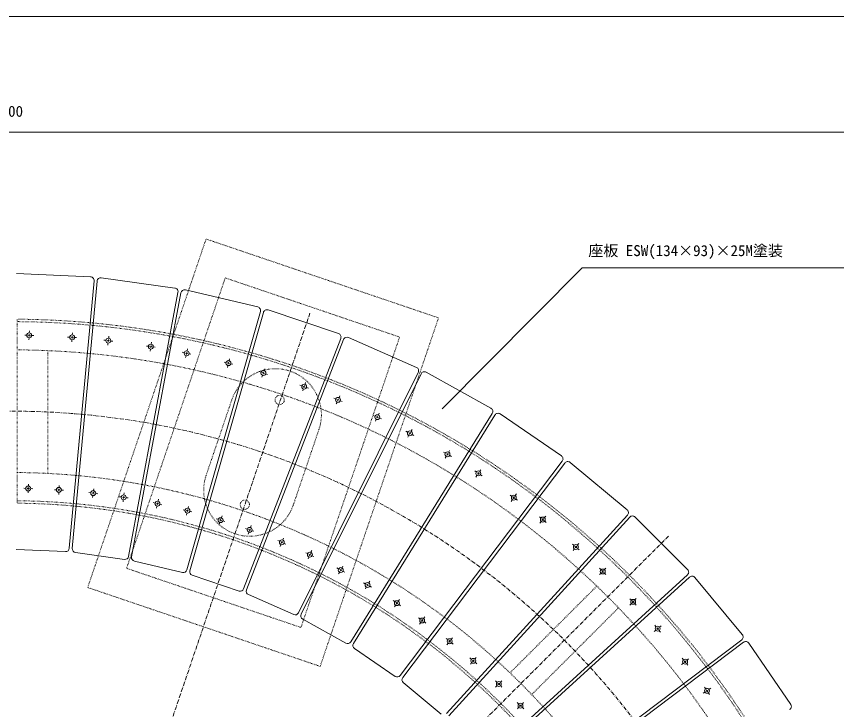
# Model space of a CAD drawing. Units: millimetres, scale not verified. Extents: x -2925 to 2925, y -2062 to 2062.
# Drawn here: x -1097 to 239, y 932 to 2062 of the extents above; entities that cross this region are included whole.
import ezdxf
from ezdxf.enums import TextEntityAlignment as Align

# ---------------------------------------------------------------- set-up
doc = ezdxf.new("R2010")
doc.units = ezdxf.units.MM
doc.header["$LTSCALE"] = 10
doc.linetypes.add('USER5', pattern=[0.208282, 0.069427, -0.138855])
doc.linetypes.add('USER6', pattern=[1.041641, 0.625, -0.208282, 0.069427, -0.138931])
doc.layers.add('0-1_IMPORTED', color=30, linetype='Continuous', lineweight=18)
doc.styles.add('ＭＳ ゴシック', font='')
doc.styles.get('ＭＳ ゴシック').set_extended_font_data('MS Gothic')

msp = doc.modelspace()

# ---------------------------------------------------------------- linework, layer by layer
at = {"layer": '0-1_IMPORTED', "color": 1}
for p, q in [((-2605.66, 1874), (394.34, 1874)), ((-174.93, 1652.45), (-402.95, 1422.45)), ((-174.93, 1652.45), (260, 1652.45))]:
    msp.add_line(p, q, dxfattribs=at)
at = {"layer": '0-1_IMPORTED'}
for p, q in [((-914.13, 1182.1), (-833.65, 1612.63)), ((-694.48, 1579.9), (-814.34, 1158.63)), ((-572.09, 1545.5), (-686.8, 1583.94)), ((-1083.33, 1542.89), (-1080.31, 1542.74)), ((-1078.03, 1542.63), (-1074.04, 1542.43)), ((-1076.4, 1535.23), (-1076.25, 1538.25)), ((-1076.13, 1540.53), (-1075.93, 1544.52)), ((-1075.82, 1546.81), (-1075.67, 1549.82)), ((-1071.75, 1542.31), (-1068.74, 1542.16)), ((-1013.4, 1539.66), (-1010.39, 1539.51)), ((-1008.11, 1539.39), (-1004.11, 1539.19)), ((-1006.21, 1537.3), (-1006.01, 1541.29)), ((-1005.89, 1543.57), (-1005.74, 1546.59)), ((-1001.83, 1539.08), (-998.81, 1538.93)), ((-946.53, 1538.07), (-946.13, 1541.06)), ((-445.04, 1490.29), (-555.72, 1539.15)), ((-1006.47, 1532), (-1006.32, 1535.01)), ((-951.36, 1534.4), (-954.34, 1534.81)), ((-945.13, 1533.56), (-949.09, 1534.1)), ((-948.09, 1526.59), (-947.69, 1529.58)), ((-947.38, 1531.84), (-946.84, 1535.81)), ((-939.87, 1532.84), (-942.86, 1533.25)), ((-882.03, 1524.73), (-885.02, 1525.14)), ((-875.8, 1523.89), (-879.76, 1524.42)), ((-878.05, 1522.17), (-877.51, 1526.14)), ((-877.2, 1528.4), (-876.8, 1531.39)), ((-870.54, 1523.17), (-873.53, 1523.58)), ((-563.74, 1535.83), (-721.96, 1127.42)), ((-878.76, 1516.92), (-878.36, 1519.91)), ((-823.71, 1514.23), (-826.65, 1514.91)), ((-817.59, 1512.82), (-821.49, 1513.72)), ((-819.99, 1511.32), (-819.09, 1515.22)), ((-818.57, 1517.44), (-817.89, 1520.38)), ((-812.42, 1511.62), (-815.36, 1512.3)), ((-821.18, 1506.15), (-820.5, 1509.09)), ((-755.57, 1498.21), (-758.51, 1498.89)), ((-749.45, 1496.79), (-753.35, 1497.69)), ((-751.85, 1495.29), (-750.95, 1499.19)), ((-750.43, 1501.42), (-749.75, 1504.36)), ((-753.04, 1490.13), (-752.36, 1493.07)), ((-744.28, 1495.6), (-747.22, 1496.28)), ((-693.03, 1485.09), (-692.06, 1487.94)), ((-701.32, 1483.37), (-698.47, 1482.4)), ((-696.75, 1474.11), (-695.79, 1476.97)), ((-696.3, 1481.67), (-692.51, 1480.38)), ((-695.05, 1479.13), (-693.77, 1482.92)), ((-690.35, 1479.65), (-687.49, 1478.68)), ((-637.32, 1090.05), (-442.09, 1482.12)), ((-634.95, 1461.13), (-632.1, 1460.16)), ((-629.93, 1459.42), (-626.14, 1458.14)), ((-628.68, 1456.89), (-627.4, 1460.68)), ((-626.66, 1462.84), (-625.69, 1465.7)), ((-623.98, 1457.41), (-621.12, 1456.44)), ((-630.38, 1451.87), (-629.41, 1454.72)), ((-571.07, 1441.3), (-569.86, 1444.07)), ((-576.71, 1439.09), (-579.48, 1440.3)), ((-575.71, 1430.69), (-574.5, 1433.45)), ((-570.96, 1436.58), (-574.62, 1438.18)), ((-573.59, 1435.55), (-571.99, 1439.21)), ((-566.1, 1434.45), (-568.86, 1435.66)), ((-512.68, 1410.82), (-515.44, 1412.03)), ((-511.68, 1402.41), (-510.47, 1405.18)), ((-506.92, 1408.3), (-510.58, 1409.9)), ((-509.55, 1407.27), (-507.95, 1410.94)), ((-507.03, 1413.03), (-505.83, 1415.79)), ((-502.06, 1406.18), (-504.82, 1407.39)), ((-459.46, 1384.76), (-462.1, 1386.22)), ((-459.24, 1376.3), (-457.78, 1378.94)), ((-453.96, 1381.73), (-457.46, 1383.66)), ((-456.68, 1380.94), (-454.75, 1384.44)), ((-453.64, 1386.44), (-452.18, 1389.08)), ((-449.32, 1379.16), (-451.96, 1380.62)), ((-398.31, 1350.7), (-400.95, 1352.16)), ((-395.53, 1346.88), (-393.59, 1350.38)), ((-392.49, 1352.38), (-391.03, 1355.02)), ((-398.09, 1342.24), (-396.63, 1344.88)), ((-392.81, 1347.66), (-396.31, 1349.6)), ((-388.17, 1345.1), (-390.81, 1346.56)), ((-203.5, 1334.39), (-467.45, 984.87)), ((-341.75, 1320.97), (-340.03, 1323.45)), ((-101.8, 1258.1), (-194.88, 1335.39)), ((-350.19, 1321.59), (-347.71, 1319.87)), ((-348.33, 1311.43), (-346.62, 1313.91)), ((-345.83, 1318.58), (-342.54, 1316.3)), ((-345.32, 1315.79), (-343.05, 1319.08)), ((-340.66, 1315), (-338.17, 1313.29)), ((-1077.35, 1297.09), (-1077.2, 1300.1)), ((-1027.41, 1294.78), (-1027.26, 1297.79)), ((-1084.86, 1293.17), (-1081.85, 1293.02)), ((-1079.57, 1292.91), (-1075.57, 1292.71)), ((-1077.93, 1285.52), (-1077.78, 1288.53)), ((-1077.67, 1290.81), (-1077.47, 1294.81)), ((-1073.29, 1292.6), (-1070.27, 1292.45)), ((-1034.91, 1290.86), (-1031.9, 1290.71)), ((-1029.62, 1290.6), (-1025.62, 1290.4)), ((-1027.98, 1283.21), (-1027.83, 1286.22)), ((-1027.72, 1288.5), (-1027.52, 1292.5)), ((-1023.34, 1290.29), (-1020.33, 1290.14)), ((-975.93, 1285.89), (-978.91, 1286.3)), ((-969.7, 1285.05), (-973.66, 1285.59)), ((-971.95, 1283.34), (-971.41, 1287.3)), ((-971.1, 1289.56), (-970.7, 1292.55)), ((-964.44, 1284.33), (-967.43, 1284.74)), ((-921.58, 1282.66), (-921.17, 1285.64)), ((-284, 1281.41), (-282.29, 1283.89)), ((-972.66, 1278.08), (-972.26, 1281.07)), ((-926.4, 1278.99), (-929.39, 1279.39)), ((-920.18, 1278.14), (-924.14, 1278.68)), ((-923.14, 1271.17), (-922.73, 1274.16)), ((-922.43, 1276.43), (-921.89, 1280.39)), ((-914.92, 1277.43), (-917.91, 1277.83)), ((-871.11, 1269.05), (-874.05, 1269.73)), ((-867.38, 1266.14), (-866.48, 1270.03)), ((-865.97, 1272.26), (-865.29, 1275.2)), ((-292.44, 1282.03), (-289.96, 1280.31)), ((-290.58, 1271.87), (-288.87, 1274.35)), ((-288.08, 1279.02), (-284.79, 1276.74)), ((-287.57, 1276.23), (-285.3, 1279.53)), ((-282.91, 1275.44), (-280.42, 1273.73)), ((-864.98, 1267.63), (-868.88, 1268.54)), ((-868.58, 1260.97), (-867.9, 1263.91)), ((-859.82, 1266.44), (-862.76, 1267.12)), ((-822.44, 1257.6), (-825.37, 1258.28)), ((-816.31, 1256.19), (-820.21, 1257.09)), ((-818.71, 1254.69), (-817.81, 1258.59)), ((-817.29, 1260.81), (-816.61, 1263.75)), ((-819.91, 1249.52), (-819.23, 1252.46)), ((-811.15, 1254.99), (-814.08, 1255.67)), ((-771.14, 1243.61), (-768.28, 1242.64)), ((-764.87, 1239.37), (-763.58, 1243.16)), ((-762.85, 1245.32), (-761.88, 1248.18)), ((-396.27, 925.76), (-101.2, 1249.44)), ((-97.5, 1246.07), (-392.57, 922.4)), ((-244.75, 1246.86), (-242.44, 1244.92)), ((-240.68, 1243.46), (-237.62, 1240.89)), ((-240.43, 1240.64), (-237.87, 1243.71)), ((-236.4, 1245.46), (-234.47, 1247.77)), ((-3.27, 1160.72), (-88.83, 1246.27)), ((-766.57, 1234.35), (-765.6, 1237.2)), ((-766.12, 1241.91), (-762.33, 1240.62)), ((-760.16, 1239.89), (-757.31, 1238.92)), ((-715.44, 1229.43), (-714.47, 1232.29)), ((-243.84, 1236.57), (-241.9, 1238.89)), ((-235.86, 1239.42), (-233.55, 1237.49)), ((-723.73, 1227.72), (-720.87, 1226.75)), ((-719.16, 1218.46), (-718.19, 1221.31)), ((-718.71, 1226.02), (-714.92, 1224.73)), ((-717.46, 1223.48), (-716.17, 1227.27)), ((-712.76, 1224), (-709.9, 1223.03)), ((-668.35, 1206.8), (-671.12, 1208)), ((-662.59, 1204.28), (-666.26, 1205.88)), ((-665.23, 1203.25), (-663.63, 1206.91)), ((-662.71, 1209.01), (-661.5, 1211.77)), ((-657.74, 1202.15), (-660.5, 1203.36)), ((-182.55, 1200.74), (-180.61, 1203.05)), ((-1097.44, 1193.62), (-1016.99, 1189.9)), ((-667.35, 1198.39), (-666.14, 1201.15)), ((-616.97, 1188.81), (-615.76, 1191.57)), ((-190.9, 1202.14), (-188.58, 1200.2)), ((-189.98, 1191.85), (-188.05, 1194.17)), ((-186.83, 1198.74), (-183.76, 1196.17)), ((-186.58, 1195.92), (-184.01, 1198.99)), ((-182.01, 1194.7), (-179.7, 1192.77)), ((-1000.61, 1188.39), (-920.85, 1177.26)), ((-1000.61, 1188.39), (-1000.61, 1188.39)), ((-622.61, 1186.6), (-625.38, 1187.81)), ((-621.61, 1178.19), (-620.4, 1180.96)), ((-616.85, 1184.08), (-620.52, 1185.68)), ((-619.49, 1183.05), (-617.89, 1186.71)), ((-612, 1181.96), (-614.76, 1183.17)), ((-904.69, 1174.24), (-826.29, 1155.8)), ((-572.15, 1161.91), (-574.79, 1163.37)), ((-566.32, 1163.59), (-564.86, 1166.23)), ((-144.55, 1160.56), (-146.69, 1162.68)), ((-138.49, 1160.58), (-136.36, 1162.72)), ((-571.92, 1153.45), (-570.47, 1156.09)), ((-566.64, 1158.87), (-570.15, 1160.81)), ((-569.36, 1158.09), (-567.43, 1161.59)), ((-562, 1156.31), (-564.64, 1157.77)), ((-327.15, 856.98), (-3.48, 1152.05)), ((-146.65, 1152.35), (-144.53, 1154.49)), ((-140.09, 1156.13), (-142.93, 1158.95)), ((-142.92, 1156.12), (-140.1, 1158.96)), ((-136.33, 1152.39), (-138.47, 1154.52)), ((-528.47, 1137.58), (-531.11, 1139.04)), ((-522.96, 1134.54), (-526.46, 1136.48)), ((-525.68, 1133.76), (-523.75, 1137.26)), ((-522.64, 1139.26), (-521.18, 1141.9)), ((-0.11, 1148.35), (-323.78, 853.28)), ((85.84, 1054.67), (8.55, 1147.75)), ((-528.24, 1129.12), (-526.79, 1131.76)), ((-518.32, 1131.98), (-520.96, 1133.44)), ((-718.78, 1119.77), (-645.11, 1087.24)), ((-482.96, 1110.08), (-480.47, 1108.37)), ((-474.51, 1109.46), (-472.8, 1111.94)), ((-95.05, 1111.06), (-97.19, 1113.18)), ((-90.59, 1106.63), (-93.43, 1109.45)), ((-93.42, 1106.62), (-90.6, 1109.46)), ((-88.99, 1111.08), (-86.87, 1113.22)), ((-481.09, 1099.92), (-479.38, 1102.41)), ((-478.59, 1107.07), (-475.3, 1104.8)), ((-478.08, 1104.29), (-475.81, 1107.58)), ((-473.42, 1103.5), (-470.94, 1101.79)), ((-97.16, 1102.86), (-95.03, 1105)), ((-86.83, 1102.89), (-88.97, 1105.02)), ((-433.26, 1081.2), (-431.55, 1083.69)), ((-630.39, 1079.91), (-630.39, 1079.91)), ((-441.71, 1081.83), (-439.22, 1080.11)), ((-439.84, 1071.67), (-438.13, 1074.15)), ((-437.34, 1078.81), (-434.05, 1076.54)), ((-436.83, 1076.03), (-434.56, 1079.32)), ((-432.17, 1075.24), (-429.69, 1073.53)), ((-54.84, 1067.54), (-56.78, 1069.85)), ((-57.7, 1059.57), (-55.38, 1061.5)), ((-53.63, 1062.97), (-50.56, 1065.53)), ((-50.81, 1062.72), (-53.38, 1065.79)), ((-47.41, 1058.65), (-49.34, 1060.96)), ((-48.81, 1067), (-46.49, 1068.94)), ((-396.46, 1048.5), (-394.15, 1046.57)), ((-392.4, 1045.1), (-389.33, 1042.54)), ((-392.15, 1042.29), (-389.58, 1045.35)), ((-388.11, 1047.11), (-386.18, 1049.42)), ((-264.68, 782.1), (84.84, 1046.05)), ((-546.05, 1032.06), (-546.05, 1032.06)), ((-395.55, 1038.22), (-393.61, 1040.53)), ((-387.57, 1041.07), (-385.26, 1039.13)), ((-358, 1016.56), (-355.68, 1014.63)), ((-349.65, 1015.16), (-347.71, 1017.48)), ((-10.13, 1013.69), (-12.06, 1016)), ((-357.08, 1006.28), (-355.15, 1008.59)), ((-353.93, 1013.16), (-350.86, 1010.59)), ((-353.68, 1010.34), (-351.11, 1013.41)), ((-349.11, 1009.13), (-346.79, 1007.19)), ((-12.98, 1005.71), (-10.66, 1007.65)), ((-8.91, 1009.11), (-5.84, 1011.68)), ((-6.09, 1008.86), (-8.66, 1011.93)), ((-2.69, 1004.8), (-4.63, 1007.11)), ((-4.09, 1013.15), (-1.77, 1015.08)), ((-466.49, 976.64), (-404.54, 925.19)), ((-313.92, 977.05), (-316.06, 979.17)), ((-307.86, 977.07), (-305.73, 979.21)), ((-316.02, 968.85), (-313.9, 970.99)), ((-309.46, 972.62), (-312.3, 975.44)), ((-312.29, 972.61), (-309.47, 975.45)), ((-305.69, 968.88), (-307.83, 971.01)), ((25.9, 966.64), (24.18, 969.12)), ((26.69, 961.98), (29.98, 964.25)), ((29.47, 961.47), (27.19, 964.76)), ((31.86, 965.55), (34.34, 967.26)), ((22.32, 958.97), (24.8, 960.68)), ((32.48, 957.11), (30.77, 959.59)), ((-278.56, 941.69), (-280.7, 943.82)), ((-280.67, 933.49), (-278.54, 935.63)), ((-274.1, 937.26), (-276.94, 940.08)), ((-276.93, 937.25), (-274.11, 940.09)), ((-272.5, 941.71), (-270.38, 943.85)), ((-270.34, 933.53), (-272.48, 935.65))]:
    msp.add_line(p, q, dxfattribs=at)
at = {"layer": '0-1_IMPORTED', "color": 1, "linetype": 'USER6'}
for p, q in [((-618.58, 1578.78), (-891.8, 773.89)), ((-34.17, 1215.37), (-635.22, 614.33))]:
    msp.add_line(p, q, dxfattribs=at)
at = {"layer": '0-1_IMPORTED', "linetype": 'USER5'}
for p, q in [((-1095.66, 1568.85), (-1095.65, 1518.85)), ((-1095.66, 1318.85), (-1095.65, 1518.85)), ((-1045.66, 1318.85), (-1045.66, 1517.58)), ((-787.78, 1314.1), (-746, 1437.2)), ((-603.96, 1388.98), (-645.74, 1265.88)), ((-1095.66, 1318.85), (-1095.66, 1268.85)), ((-151.06, 1133.84), (-292.49, 992.42)), ((-115.71, 1098.48), (-257.13, 957.06))]:
    msp.add_line(p, q, dxfattribs=at)
at = {"layer": '0-1_IMPORTED'}
msp.add_lwpolyline([(-2925, 2062.5), (2925, 2062.5), (2925, -2062.5), (-2925, -2062.5)], close=True, dxfattribs=at)
at = {"layer": '0-1_IMPORTED', "linetype": 'USER5'}
for points in [[(-601.97, 1002.85), (-980.74, 1131.43), (-787.88, 1699.58), (-409.1, 1571.01)], [(-633.24, 1066.27), (-917.32, 1162.7), (-756.6, 1636.17), (-472.52, 1539.73)]]:
    msp.add_lwpolyline(points, close=True, dxfattribs=at)
at = {"layer": '0-1_IMPORTED'}
for points in [[(-976.02, 1638.01), (-976.02, 1638.01), (-1096.88, 1643.6), (-1096.88, 1643.6)], [(-1010.74, 1195.34), (-970.33, 1631.46), (-970.33, 1631.46)], [(-965.35, 1631), (-965.35, 1631), (-1005.76, 1194.88), (-1005.76, 1194.88)], [(-838.72, 1619.67), (-958.54, 1636.39), (-958.54, 1636.39)], [(-828.73, 1611.71), (-828.73, 1611.71), (-909.21, 1181.18)], [(-703.69, 1588.75), (-703.69, 1588.75), (-821.46, 1616.45), (-821.46, 1616.45)], [(-819.15, 1160), (-699.29, 1581.27), (-699.29, 1581.27)], [(-726.62, 1129.23), (-726.62, 1129.23), (-568.4, 1537.64)], [(-437.62, 1479.89), (-632.84, 1087.82), (-632.84, 1087.82)], [(-323.63, 1423.59), (-323.63, 1423.59), (-429.32, 1482.46)], [(-552.02, 1042.8), (-552.02, 1042.8), (-321.45, 1415.19), (-321.45, 1415.19)], [(-317.19, 1412.55), (-547.77, 1040.17), (-547.77, 1040.17)], [(-208.89, 1345.97), (-208.89, 1345.97), (-308.7, 1414.35)], [(-471.44, 987.88), (-471.44, 987.88), (-207.49, 1337.41), (-207.49, 1337.41)], [(-810.48, 1151.3), (-734.12, 1125.71), (-734.12, 1125.71)], [(-630.39, 1079.91), (-560.04, 1040.72), (-560.04, 1040.72)], [(-546.05, 1032.06), (-479.62, 986.55), (-479.62, 986.55)], [(87.86, 1042.06), (87.86, 1042.06), (-261.66, 778.11)], [(164.8, 940.85), (96.42, 1040.66), (96.42, 1040.66)]]:
    msp.add_lwpolyline(points, dxfattribs=at)
for centre in [(-1076.03, 1542.53), (-1006.11, 1539.29), (-947.11, 1533.83), (-877.78, 1524.16), (-819.54, 1513.27), (-751.4, 1497.24), (-694.41, 1481.03), (-628.04, 1458.78), (-572.79, 1437.38), (-508.75, 1409.1), (-455.71, 1382.69), (-394.56, 1348.63), (-344.18, 1317.44), (-1077.57, 1292.81), (-1027.62, 1290.5), (-971.68, 1285.32), (-922.16, 1278.41), (-866.93, 1268.09), (-286.43, 1277.88), (-818.26, 1256.64), (-764.22, 1241.26), (-239.15, 1242.17), (-716.81, 1225.37), (-664.43, 1205.08), (-185.3, 1197.45), (-618.69, 1184.88), (-568.39, 1159.84), (-141.51, 1157.54), (-524.71, 1135.51), (-476.95, 1105.93), (-92.01, 1108.04), (-435.7, 1077.68), (-52.09, 1064.25), (-390.86, 1043.82), (-352.4, 1011.88), (-7.38, 1010.4), (-310.88, 974.03), (28.33, 963.11), (-275.52, 938.67)]:
    msp.add_circle(centre, 4, dxfattribs=at)
at = {"layer": '0-1_IMPORTED', "linetype": 'USER5'}
for centre in [(-667.89, 1437.08), (-724.8, 1266.32)]:
    msp.add_circle(centre, 7.5, dxfattribs=at)
at = {"layer": '0-1_IMPORTED', "color": 1, "linetype": 'USER6'}
msp.add_circle((-1105.66, 143.89), 1275, dxfattribs=at)
at = {"layer": '0-1_IMPORTED'}
for centre, start, end in [((-976.3, 1632.02), 354.70676, 87.35301), ((-959.37, 1630.45), 82.05829, 174.70494), ((-839.54, 1613.73), 349.41216, 82.05888), ((-822.83, 1610.61), 76.76543, 169.41216), ((-705.06, 1582.91), 344.11798, 76.76454), ((-688.71, 1578.26), 71.47105, 164.11736), ((-573.99, 1539.81), 338.82338, 71.471), ((-558.14, 1533.67), 66.17703, 158.82311), ((-447.46, 1484.8), 333.52874, 66.17645), ((-432.24, 1477.22), 60.88269, 153.52904), ((-326.55, 1418.35), 328.2345, 60.8819), ((-312.09, 1409.4), 55.58817, 148.23552), ((-212.28, 1341.02), 322.94154, 55.58817), ((-198.71, 1330.78), 50.29436, 142.94096), ((-105.63, 1253.48), 317.64694, 50.29457), ((-93.07, 1242.03), 44.99936, 137.64682), ((-1016.71, 1195.9), 267.35284, 354.70525), ((-999.78, 1194.33), 174.70597, 262.05885), ((-920.02, 1183.2), 262.05885, 349.41081), ((-903.31, 1180.08), 169.41186, 256.76555), ((-824.92, 1161.64), 256.76521, 344.11814), ((-808.57, 1156.99), 164.1178, 251.47064), ((-7.52, 1156.48), 312.35306, 45.00077), ((3.94, 1143.92), 39.70564, 132.35285), ((-732.21, 1131.4), 251.47175, 338.82391), ((-716.36, 1125.25), 158.82298, 246.177), ((-642.69, 1092.73), 246.17592, 333.52956), ((-627.47, 1085.15), 153.52932, 240.88158), ((-557.12, 1045.96), 240.88206, 328.23473), ((81.23, 1050.84), 307.05846, 39.70622), ((91.47, 1037.27), 34.41183, 127.05846), ((-542.66, 1037.01), 148.23558, 235.5879), ((-476.22, 991.5), 235.58872, 322.94088), ((-462.66, 981.25), 142.94088, 230.29412), ((159.85, 937.46), 301.76472, 34.41159)]:
    msp.add_arc(centre, 6, start, end, dxfattribs=at)
at = {"layer": '0-1_IMPORTED', "linetype": 'USER5'}
for centre, radius, start, end in [((-1105.66, 143.89), 1421, 0.40207, 89.59793), ((-1105.66, 143.89), 1425, 15.98288, 89.59793), ((-1105.66, 143.89), 1375, 15.98653, 89.583), ((-674.98, 1413.09), 75, 71.25017, 161.24979), ((-674.98, 1413.09), 75, 341.24998, 71.25013), ((-1105.66, 143.89), 1175, 16.00427, 89.51239), ((-716.76, 1289.99), 75, 161.25005, 251.2501), ((-1105.66, 143.89), 1129, 0.50928, 89.49072), ((-1105.66, 143.89), 1125, 16.00968, 89.49072), ((-716.76, 1289.99), 75, 251.24988, 341.25003)]:
    msp.add_arc(centre, radius, start, end, dxfattribs=at)

# ---------------------------------------------------------------- texts
at = {"layer": '0-1_IMPORTED', "color": 7, "style": 'ＭＳ ゴシック'}
for s, p in [('φ3000', (-1153.28, 1893.45)), ('座板 ESW(134×93)×25M塗装', (-164.99, 1666.31))]:
    msp.add_text(s, height=17.91, dxfattribs=at).set_placement(p, align=Align.BOTTOM_LEFT)

doc.saveas('drawing.dxf')
